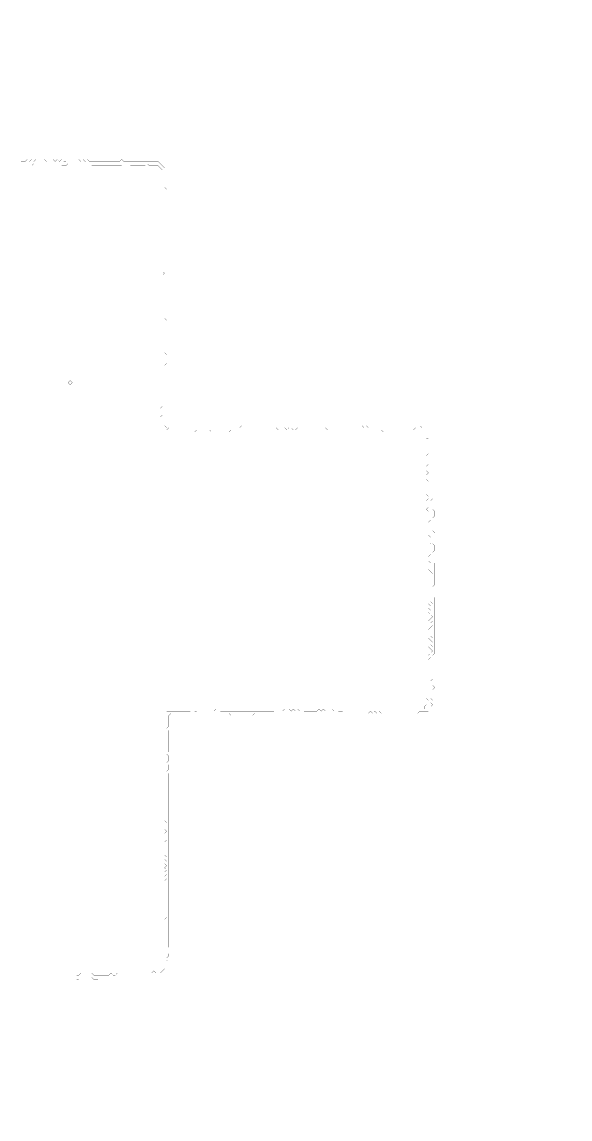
# Model space of a CAD drawing. Header units: metres. Extents: x 0 to 4981, y -4981 to 0.
# Drawn here: x 2490 to 4981, y -4981 to 0 of the extents above; entities that cross this region are included whole.
import ezdxf

# ---------------------------------------------------------------- set-up
doc = ezdxf.new("R2010")
doc.units = ezdxf.units.M
doc.layers.add('conductor', color=1, linetype='Continuous')
doc.layers.add('substrate', color=5, linetype='Continuous')

msp = doc.modelspace()

# ---------------------------------------------------------------- linework, layer by layer
at = {"layer": 'conductor', "const_width": 0.5}
msp.add_lwpolyline([(2485.3, -4317.5), (2495, -4317.5), (2504.7, -4317.5), (2514.5, -4327.3), (2524.2, -4317.5), (2534, -4317.5), (2543.7, -4317.5), (2553.5, -4317.5), (2563.2, -4317.5), (2573, -4317.5), (2582.7, -4317.5), (2592.5, -4317.5), (2602.2, -4317.5), (2612, -4317.5), (2621.7, -4317.5), (2631.4, -4317.5), (2641.2, -4317.5), (2650.9, -4317.5), (2660.7, -4317.5), (2670.4, -4317.5), (2680.2, -4317.5), (2689.9, -4317.5), (2699.7, -4317.5), (2709.4, -4317.5), (2719.2, -4327.3), (2728.9, -4317.5), (2738.7, -4327.3), (2748.4, -4327.3), (2758.1, -4317.5), (2767.9, -4317.5), (2777.6, -4317.5), (2787.4, -4317.5), (2797.1, -4317.5), (2806.9, -4317.5), (2816.6, -4327.3), (2826.4, -4327.3), (2836.1, -4327.3), (2845.9, -4327.3), (2855.6, -4327.3), (2865.4, -4327.3), (2875.1, -4327.3), (2884.8, -4327.3), (2894.6, -4317.5), (2904.3, -4327.3), (2914.1, -4327.3), (2923.8, -4317.5), (2933.6, -4317.5), (2943.3, -4317.5), (2953.1, -4317.5), (2962.8, -4317.5), (2972.6, -4317.5), (2982.3, -4317.5), (2992.1, -4317.5), (3001.8, -4317.5), (3011.5, -4317.5), (3021.3, -4317.5), (3031, -4317.5), (3040.8, -4317.5), (3050.5, -4317.5), (3060.3, -4317.5), (3070, -4317.5), (3079.8, -4317.5), (3089.5, -4307.8), (3099.3, -4317.5), (3109, -4317.5), (3118.8, -4317.5), (3128.5, -4307.8), (3138.2, -4298), (3138.2, -4288.3), (3138.2, -4278.5), (3138.2, -4268.8), (3138.2, -4259), (3138.2, -4249.3), (3138.2, -4239.6), (3138.2, -4229.8), (3138.2, -4220.1), (3138.2, -4210.3), (3138.2, -4200.6), (3138.2, -4190.8), (3138.2, -4181.1), (3138.2, -4171.3), (3138.2, -4161.6), (3138.2, -4151.8), (3138.2, -4142.1), (3138.2, -4132.3), (3138.2, -4122.6), (3138.2, -4112.9), (3138.2, -4103.1), (3138.2, -4093.4), (3138.2, -4083.6), (3138.2, -4073.9), (3148, -4064.1), (3138.2, -4054.4), (3138.2, -4044.6), (3138.2, -4034.9), (3138.2, -4025.1), (3138.2, -4015.4), (3138.2, -4005.6), (3138.2, -3995.9), (3138.2, -3986.2), (3138.2, -3976.4), (3138.2, -3966.7), (3138.2, -3956.9), (3138.2, -3947.2), (3138.2, -3937.4), (3138.2, -3927.7), (3138.2, -3917.9), (3148, -3908.2), (3138.2, -3898.4), (3148, -3888.7), (3138.2, -3878.9), (3148, -3869.2), (3138.2, -3859.5), (3148, -3849.7), (3138.2, -3840), (3148, -3830.2), (3138.2, -3820.5), (3148, -3810.7), (3138.2, -3801), (3148, -3791.2), (3138.2, -3781.5), (3138.2, -3771.7), (3138.2, -3762), (3148, -3752.2), (3138.2, -3742.5), (3138.2, -3732.8), (3138.2, -3723), (3148, -3713.3), (3138.2, -3703.5), (3138.2, -3693.8), (3138.2, -3684), (3148, -3674.3), (3138.2, -3664.5), (3138.2, -3654.8), (3138.2, -3645), (3148, -3635.3), (3138.2, -3625.5), (3138.2, -3615.8), (3138.2, -3606.1), (3138.2, -3596.3), (3138.2, -3586.6), (3138.2, -3576.8), (3138.2, -3567.1), (3138.2, -3557.3), (3138.2, -3547.6), (3138.2, -3537.8), (3138.2, -3528.1), (3138.2, -3518.3), (3138.2, -3508.6), (3138.2, -3498.8), (3138.2, -3489.1), (3138.2, -3479.4), (3138.2, -3469.6), (3138.2, -3459.9), (3138.2, -3450.1), (3138.2, -3440.4), (3138.2, -3430.6), (3138.2, -3420.9), (3138.2, -3411.1), (3138.2, -3401.4), (3138.2, -3391.6), (3138.2, -3381.9), (3138.2, -3372.1), (3138.2, -3362.4), (3138.2, -3352.7), (3138.2, -3342.9), (3138.2, -3333.2), (3138.2, -3323.4), (3138.2, -3313.7), (3138.2, -3303.9), (3138.2, -3294.2), (3138.2, -3284.4), (3138.2, -3274.7), (3138.2, -3264.9), (3138.2, -3255.2), (3138.2, -3245.4), (3138.2, -3235.7), (3138.2, -3226), (3138.2, -3216.2), (3138.2, -3206.5), (3138.2, -3196.7), (3138.2, -3187), (3138.2, -3177.2), (3138.2, -3167.5), (3138.2, -3157.7), (3138.2, -3148), (3138.2, -3138.2), (3148, -3128.5), (3157.7, -3128.5), (3167.5, -3128.5), (3177.2, -3128.5), (3187, -3128.5), (3196.7, -3128.5), (3206.5, -3128.5), (3216.2, -3128.5), (3226, -3128.5), (3235.7, -3128.5), (3245.4, -3128.5), (3255.2, -3128.5), (3264.9, -3118.8), (3274.7, -3128.5), (3284.4, -3128.5), (3294.2, -3118.8), (3303.9, -3118.8), (3313.7, -3118.8), (3323.4, -3128.5), (3333.2, -3118.8), (3342.9, -3118.8), (3352.7, -3118.8), (3362.4, -3128.5), (3372.1, -3118.8), (3381.9, -3118.8), (3391.6, -3128.5), (3401.4, -3128.5), (3411.1, -3128.5), (3420.9, -3128.5), (3430.6, -3128.5), (3440.4, -3128.5), (3450.1, -3128.5), (3459.9, -3128.5), (3469.6, -3128.5), (3479.4, -3128.5), (3489.1, -3128.5), (3498.8, -3128.5), (3508.6, -3128.5), (3518.3, -3128.5), (3528.1, -3128.5), (3537.8, -3128.5), (3547.6, -3128.5), (3557.3, -3128.5), (3567.1, -3128.5), (3576.8, -3128.5), (3586.6, -3128.5), (3596.3, -3128.5), (3606.1, -3128.5), (3615.8, -3128.5), (3625.5, -3128.5), (3635.3, -3128.5), (3645, -3118.8), (3654.8, -3118.8), (3664.5, -3118.8), (3674.3, -3128.5), (3684, -3118.8), (3693.8, -3118.8), (3703.5, -3118.8), (3713.3, -3128.5), (3723, -3118.8), (3732.8, -3128.5), (3742.5, -3118.8), (3752.2, -3128.5), (3762, -3118.8), (3771.7, -3128.5), (3781.5, -3128.5), (3791.2, -3128.5), (3801, -3128.5), (3810.7, -3128.5), (3820.5, -3128.5), (3830.2, -3128.5), (3840, -3118.8), (3849.7, -3128.5), (3859.5, -3118.8), (3869.2, -3128.5), (3878.9, -3118.8), (3888.7, -3118.8), (3898.4, -3118.8), (3908.2, -3128.5), (3917.9, -3118.8), (3927.7, -3128.5), (3937.4, -3128.5), (3947.2, -3128.5), (3956.9, -3118.8), (3966.7, -3118.8), (3976.4, -3118.8), (3986.2, -3118.8), (3995.9, -3118.8), (4005.6, -3118.8), (4015.4, -3118.8), (4025.1, -3118.8), (4034.9, -3118.8), (4044.6, -3118.8), (4054.4, -3118.8), (4064.1, -3118.8), (4073.9, -3118.8), (4083.6, -3118.8), (4093.4, -3118.8), (4103.1, -3118.8), (4112.9, -3118.8), (4122.6, -3118.8), (4132.3, -3118.8), (4142.1, -3118.8), (4151.8, -3118.8), (4161.6, -3118.8), (4171.3, -3118.8), (4181.1, -3118.8), (4190.8, -3118.8), (4200.6, -3118.8), (4210.3, -3118.8), (4220.1, -3118.8), (4229.8, -3118.8), (4239.6, -3118.8), (4249.3, -3118.8), (4259, -3118.8), (4268.8, -3118.8), (4278.5, -3118.8), (4288.3, -3118.8), (4298, -3118.8), (4307.8, -3118.8), (4317.5, -3118.8), (4317.5, -3109), (4327.3, -3099.3), (4337, -3099.3), (4337, -3089.5), (4337, -3079.8), (4327.3, -3070), (4337, -3060.3), (4337, -3050.5), (4337, -3040.8), (4337, -3031), (4337, -3021.3), (4337, -3011.5), (4337, -3001.8), (4337, -2992.1), (4337, -2982.3), (4337, -2972.6), (4337, -2962.8), (4337, -2953.1), (4337, -2943.3), (4337, -2933.6), (4337, -2923.8), (4337, -2914.1), (4337, -2904.3), (4337, -2894.6), (4346.8, -2884.8), (4337, -2875.1), (4346.8, -2865.4), (4356.5, -2855.6), (4346.8, -2845.9), (4356.5, -2836.1), (4346.8, -2826.4), (4356.5, -2816.6), (4346.8, -2806.9), (4356.5, -2797.1), (4346.8, -2787.4), (4356.5, -2777.6), (4346.8, -2767.9), (4337, -2758.1), (4346.8, -2748.4), (4356.5, -2738.7), (4346.8, -2728.9), (4356.5, -2719.2), (4346.8, -2709.4), (4356.5, -2699.7), (4346.8, -2689.9), (4337, -2680.2), (4346.8, -2670.4), (4337, -2660.7), (4346.8, -2650.9), (4356.5, -2641.2), (4346.8, -2631.4), (4346.8, -2621.7), (4346.8, -2612), (4337, -2602.2), (4337, -2592.5), (4346.8, -2582.7), (4346.8, -2573), (4337, -2563.2), (4337, -2553.5), (4346.8, -2543.7), (4346.8, -2534), (4346.8, -2524.2), (4346.8, -2514.5), (4356.5, -2504.7), (4346.8, -2495), (4337, -2485.3), (4346.8, -2475.5), (4346.8, -2465.8), (4346.8, -2456), (4337, -2446.3), (4337, -2436.5), (4337, -2426.8), (4346.8, -2417), (4337, -2407.3), (4337, -2397.5), (4346.8, -2387.8), (4346.8, -2378), (4346.8, -2368.3), (4337, -2358.6), (4337, -2348.8), (4346.8, -2339.1), (4337, -2329.3), (4337, -2319.6), (4337, -2309.8), (4337, -2300.1), (4337, -2290.3), (4337, -2280.6), (4337, -2270.8), (4346.8, -2261.1), (4337, -2251.3), (4337, -2241.6), (4337, -2231.9), (4337, -2222.1), (4327.3, -2212.4), (4337, -2202.6), (4337, -2192.9), (4337, -2183.1), (4327.3, -2173.4), (4337, -2163.6), (4337, -2153.9), (4327.3, -2144.1), (4327.3, -2134.4), (4337, -2124.6), (4337, -2114.9), (4327.3, -2105.2), (4327.3, -2095.4), (4337, -2085.7), (4327.3, -2075.9), (4327.3, -2066.2), (4327.3, -2056.4), (4337, -2046.7), (4327.3, -2036.9), (4327.3, -2027.2), (4327.3, -2017.4), (4337, -2007.7), (4327.3, -1997.9), (4327.3, -1988.2), (4327.3, -1978.5), (4327.3, -1968.7), (4337, -1959), (4337, -1949.2), (4337, -1939.5), (4337, -1929.7), (4337, -1920), (4337, -1910.2), (4337, -1900.5), (4337, -1890.7), (4327.3, -1890.7), (4317.5, -1881), (4327.3, -1871.2), (4317.5, -1861.5), (4307.8, -1851.8), (4298, -1851.8), (4288.3, -1851.8), (4278.5, -1842), (4268.8, -1851.8), (4259, -1851.8), (4249.3, -1851.8), (4239.6, -1851.8), (4229.8, -1851.8), (4220.1, -1851.8), (4210.3, -1851.8), (4200.6, -1851.8), (4190.8, -1851.8), (4181.1, -1851.8), (4171.3, -1851.8), (4161.6, -1851.8), (4151.8, -1851.8), (4142.1, -1851.8), (4132.3, -1861.5), (4122.6, -1851.8), (4112.9, -1851.8), (4103.1, -1851.8), (4093.4, -1861.5), (4083.6, -1851.8), (4073.9, -1851.8), (4064.1, -1851.8), (4054.4, -1851.8), (4044.6, -1851.8), (4034.9, -1851.8), (4025.1, -1851.8), (4015.4, -1851.8), (4005.6, -1851.8), (3995.9, -1851.8), (3986.2, -1851.8), (3976.4, -1851.8), (3966.7, -1851.8), (3956.9, -1851.8), (3947.2, -1851.8), (3937.4, -1851.8), (3927.7, -1851.8), (3917.9, -1851.8), (3908.2, -1851.8), (3898.4, -1851.8), (3888.7, -1851.8), (3878.9, -1851.8), (3869.2, -1842), (3859.5, -1851.8), (3849.7, -1851.8), (3840, -1851.8), (3830.2, -1842), (3820.5, -1842), (3810.7, -1842), (3801, -1842), (3791.2, -1842), (3781.5, -1842), (3771.7, -1842), (3762, -1842), (3752.2, -1842), (3742.5, -1842), (3732.8, -1851.8), (3723, -1851.8), (3713.3, -1842), (3703.5, -1842), (3693.8, -1851.8), (3684, -1842), (3674.3, -1842), (3664.5, -1842), (3654.8, -1851.8), (3645, -1842), (3635.3, -1842), (3625.5, -1842), (3615.8, -1851.8), (3606.1, -1842), (3596.3, -1842), (3586.6, -1851.8), (3576.8, -1851.8), (3567.1, -1851.8), (3557.3, -1851.8), (3547.6, -1851.8), (3537.8, -1851.8), (3528.1, -1851.8), (3518.3, -1851.8), (3508.6, -1851.8), (3498.8, -1851.8), (3489.1, -1851.8), (3479.4, -1851.8), (3469.6, -1851.8), (3459.9, -1851.8), (3450.1, -1851.8), (3440.4, -1851.8), (3430.6, -1861.5), (3420.9, -1851.8), (3411.1, -1851.8), (3401.4, -1851.8), (3391.6, -1851.8), (3381.9, -1851.8), (3372.1, -1851.8), (3362.4, -1851.8), (3352.7, -1861.5), (3342.9, -1851.8), (3333.2, -1851.8), (3323.4, -1851.8), (3313.7, -1851.8), (3303.9, -1851.8), (3294.2, -1851.8), (3284.4, -1851.8), (3274.7, -1861.5), (3264.9, -1851.8), (3255.2, -1851.8), (3245.4, -1851.8), (3235.7, -1851.8), (3226, -1851.8), (3216.2, -1851.8), (3206.5, -1851.8), (3196.7, -1851.8), (3187, -1851.8), (3177.2, -1861.5), (3167.5, -1861.5), (3157.7, -1861.5), (3148, -1861.5), (3138.2, -1861.5), (3128.5, -1851.8), (3118.8, -1842), (3118.8, -1832.3), (3118.8, -1822.5), (3118.8, -1812.8), (3118.8, -1803), (3118.8, -1793.3), (3128.5, -1783.5), (3118.8, -1773.8), (3118.8, -1764), (3118.8, -1754.3), (3128.5, -1744.6), (3118.8, -1734.8), (3128.5, -1725.1), (3118.8, -1715.3), (3128.5, -1705.6), (3118.8, -1695.8), (3128.5, -1686.1), (3128.5, -1676.3), (3128.5, -1666.6), (3128.5, -1656.8), (3128.5, -1647.1), (3128.5, -1637.3), (3128.5, -1627.6), (3128.5, -1617.9), (3128.5, -1608.1), (3128.5, -1598.4), (3128.5, -1588.6), (3128.5, -1578.9), (3128.5, -1569.1), (3128.5, -1559.4), (3128.5, -1549.6), (3128.5, -1539.9), (3128.5, -1530.1), (3128.5, -1520.4), (3128.5, -1510.6), (3128.5, -1500.9), (3128.5, -1491.2), (3128.5, -1481.4), (3128.5, -1471.7), (3128.5, -1461.9), (3128.5, -1452.2), (3128.5, -1442.4), (3128.5, -1432.7), (3128.5, -1422.9), (3128.5, -1413.2), (3128.5, -1403.4), (3128.5, -1393.7), (3128.5, -1383.9), (3128.5, -1374.2), (3128.5, -1364.5), (3128.5, -1354.7), (3128.5, -1345), (3128.5, -1335.2), (3128.5, -1325.5), (3128.5, -1315.7), (3128.5, -1306), (3128.5, -1296.2), (3128.5, -1286.5), (3128.5, -1276.7), (3128.5, -1267), (3128.5, -1257.2), (3128.5, -1247.5), (3128.5, -1237.8), (3128.5, -1228), (3128.5, -1218.3), (3128.5, -1208.5), (3128.5, -1198.8), (3128.5, -1189), (3128.5, -1179.3), (3128.5, -1169.5), (3128.5, -1159.8), (3128.5, -1150), (3138.2, -1140.3), (3128.5, -1130.5), (3128.5, -1120.8), (3128.5, -1111.1), (3128.5, -1101.3), (3128.5, -1091.6), (3128.5, -1081.8), (3128.5, -1072.1), (3128.5, -1062.3), (3128.5, -1052.6), (3128.5, -1042.8), (3128.5, -1033.1), (3128.5, -1023.3), (3128.5, -1013.6), (3128.5, -1003.8), (3128.5, -994.1), (3128.5, -984.4), (3128.5, -974.6), (3128.5, -964.9), (3128.5, -955.1), (3128.5, -945.4), (3128.5, -935.6), (3128.5, -925.9), (3128.5, -916.1), (3128.5, -906.4), (3128.5, -896.6), (3128.5, -886.9), (3128.5, -877.1), (3128.5, -867.4), (3128.5, -857.7), (3128.5, -847.9), (3128.5, -838.2), (3128.5, -828.4), (3128.5, -818.7), (3128.5, -808.9), (3128.5, -799.2), (3128.5, -789.4), (3128.5, -779.7), (3128.5, -769.9), (3128.5, -760.2), (3128.5, -750.4), (3128.5, -740.7), (3128.5, -731), (3128.5, -721.2), (3128.5, -711.5), (3128.5, -701.7), (3128.5, -692), (3128.5, -682.2), (3128.5, -672.5), (3118.8, -662.7), (3109, -653), (3099.3, -653), (3089.5, -653), (3079.8, -653), (3070, -653), (3060.3, -643.2), (3050.5, -653), (3040.8, -653), (3031, -653), (3021.3, -653), (3011.5, -653), (3001.8, -653), (2992.1, -653), (2982.3, -653), (2972.6, -643.2), (2962.8, -653), (2953.1, -643.2), (2943.3, -653), (2933.6, -653), (2923.8, -653), (2914.1, -653), (2904.3, -653), (2894.6, -653), (2884.8, -653), (2875.1, -653), (2865.4, -653), (2855.6, -653), (2845.9, -653), (2836.1, -653), (2826.4, -653), (2816.6, -653), (2806.9, -653), (2797.1, -643.2), (2787.4, -643.2), (2777.6, -643.2), (2767.9, -643.2), (2758.1, -643.2), (2748.4, -643.2), (2738.7, -643.2), (2728.9, -643.2), (2719.2, -643.2), (2709.4, -643.2), (2699.7, -643.2), (2689.9, -653), (2680.2, -653), (2670.4, -653), (2660.7, -643.2), (2650.9, -653), (2641.2, -643.2), (2631.4, -643.2), (2621.7, -643.2), (2612, -643.2), (2602.2, -643.2), (2592.5, -643.2), (2582.7, -643.2), (2573, -643.2), (2563.2, -643.2), (2553.5, -643.2), (2543.7, -643.2), (2534, -653), (2524.2, -643.2), (2514.5, -653), (2504.7, -643.2), (2495, -653), (2485.3, -643.2)], dxfattribs=at)
for points in [[(2699.7, -1637.3), (2709.4, -1627.6), (2719.2, -1637.3), (2709.4, -1647.1)], [(4337, -2641.2), (4346.8, -2631.4), (4356.5, -2641.2), (4346.8, -2650.9)], [(4337, -2719.2), (4346.8, -2709.4), (4356.5, -2719.2), (4346.8, -2728.9)], [(4337, -2797.1), (4346.8, -2787.4), (4356.5, -2797.1), (4346.8, -2806.9)], [(4337, -2836.1), (4346.8, -2826.4), (4356.5, -2836.1), (4346.8, -2845.9)]]:
    msp.add_lwpolyline(points, close=True, dxfattribs=at)
at = {"layer": 'substrate', "const_width": 0.5}
for points in [[(2485.3, -4980.3), (2495, -4980.3), (2504.7, -4980.3), (2514.5, -4980.3), (2524.2, -4980.3), (2534, -4980.3), (2543.7, -4980.3), (2553.5, -4980.3), (2563.2, -4980.3), (2573, -4980.3), (2582.7, -4980.3), (2592.5, -4980.3), (2602.2, -4980.3), (2612, -4980.3), (2621.7, -4980.3), (2631.4, -4980.3), (2641.2, -4980.3), (2650.9, -4980.3), (2660.7, -4980.3), (2670.4, -4980.3), (2680.2, -4980.3), (2689.9, -4980.3), (2699.7, -4980.3), (2709.4, -4980.3), (2719.2, -4980.3), (2728.9, -4980.3), (2738.7, -4980.3), (2748.4, -4980.3), (2758.1, -4980.3), (2767.9, -4980.3), (2777.6, -4980.3), (2787.4, -4980.3), (2797.1, -4980.3), (2806.9, -4980.3), (2816.6, -4980.3), (2826.4, -4980.3), (2836.1, -4980.3), (2845.9, -4980.3), (2855.6, -4980.3), (2865.4, -4980.3), (2875.1, -4980.3), (2884.8, -4980.3), (2894.6, -4980.3), (2904.3, -4980.3), (2914.1, -4980.3), (2923.8, -4980.3), (2933.6, -4980.3), (2943.3, -4980.3), (2953.1, -4980.3), (2962.8, -4980.3), (2972.6, -4980.3), (2982.3, -4980.3), (2992.1, -4980.3), (3001.8, -4980.3), (3011.5, -4980.3), (3021.3, -4980.3), (3031, -4980.3), (3040.8, -4980.3), (3050.5, -4980.3), (3060.3, -4980.3), (3070, -4980.3), (3079.8, -4980.3), (3089.5, -4980.3), (3099.3, -4980.3), (3109, -4980.3), (3118.8, -4980.3), (3128.5, -4980.3), (3138.2, -4980.3), (3148, -4980.3), (3157.7, -4980.3), (3167.5, -4980.3), (3177.2, -4980.3), (3187, -4980.3), (3196.7, -4980.3), (3206.5, -4980.3), (3216.2, -4980.3), (3226, -4980.3), (3235.7, -4980.3), (3245.4, -4980.3), (3255.2, -4980.3), (3264.9, -4980.3), (3274.7, -4980.3), (3284.4, -4980.3), (3294.2, -4980.3), (3303.9, -4980.3), (3313.7, -4980.3), (3323.4, -4980.3), (3333.2, -4980.3), (3342.9, -4980.3), (3352.7, -4980.3), (3362.4, -4980.3), (3372.1, -4980.3), (3381.9, -4980.3), (3391.6, -4980.3), (3401.4, -4980.3), (3411.1, -4980.3), (3420.9, -4980.3), (3430.6, -4980.3), (3440.4, -4980.3), (3450.1, -4980.3), (3459.9, -4980.3), (3469.6, -4980.3), (3479.4, -4980.3), (3489.1, -4980.3), (3498.8, -4980.3), (3508.6, -4980.3), (3518.3, -4980.3), (3528.1, -4980.3), (3537.8, -4980.3), (3547.6, -4980.3), (3557.3, -4980.3), (3567.1, -4980.3), (3576.8, -4980.3), (3586.6, -4980.3), (3596.3, -4980.3), (3606.1, -4980.3), (3615.8, -4980.3), (3625.5, -4980.3), (3635.3, -4980.3), (3645, -4980.3), (3654.8, -4980.3), (3664.5, -4980.3), (3674.3, -4980.3), (3684, -4980.3), (3693.8, -4980.3), (3703.5, -4980.3), (3713.3, -4980.3), (3723, -4980.3), (3732.8, -4980.3), (3742.5, -4980.3), (3752.2, -4980.3), (3762, -4980.3), (3771.7, -4980.3), (3781.5, -4980.3), (3791.2, -4980.3), (3801, -4980.3), (3810.7, -4980.3), (3820.5, -4980.3), (3830.2, -4980.3), (3840, -4980.3), (3849.7, -4980.3), (3859.5, -4980.3), (3869.2, -4980.3), (3878.9, -4980.3), (3888.7, -4980.3), (3898.4, -4980.3), (3908.2, -4980.3), (3917.9, -4980.3), (3927.7, -4980.3), (3937.4, -4980.3), (3947.2, -4980.3), (3956.9, -4980.3), (3966.7, -4980.3), (3976.4, -4980.3), (3986.2, -4980.3), (3995.9, -4980.3), (4005.6, -4980.3), (4015.4, -4980.3), (4025.1, -4980.3), (4034.9, -4980.3), (4044.6, -4980.3), (4054.4, -4980.3), (4064.1, -4980.3), (4073.9, -4980.3), (4083.6, -4980.3), (4093.4, -4980.3), (4103.1, -4980.3), (4112.9, -4980.3), (4122.6, -4980.3), (4132.3, -4980.3), (4142.1, -4980.3), (4151.8, -4980.3), (4161.6, -4980.3), (4171.3, -4980.3), (4181.1, -4980.3), (4190.8, -4980.3), (4200.6, -4980.3), (4210.3, -4980.3), (4220.1, -4980.3), (4229.8, -4980.3), (4239.6, -4980.3), (4249.3, -4980.3), (4259, -4980.3), (4268.8, -4980.3), (4278.5, -4980.3), (4288.3, -4980.3), (4298, -4980.3), (4307.8, -4980.3), (4317.5, -4980.3), (4327.3, -4980.3), (4337, -4980.3), (4346.8, -4980.3), (4356.5, -4980.3), (4366.2, -4980.3), (4376, -4980.3), (4385.7, -4980.3), (4395.5, -4980.3), (4405.2, -4980.3), (4415, -4980.3), (4424.7, -4980.3), (4434.5, -4980.3), (4444.2, -4980.3), (4454, -4980.3), (4463.7, -4980.3), (4473.5, -4980.3), (4483.2, -4980.3), (4492.9, -4980.3), (4502.7, -4980.3), (4512.4, -4980.3), (4522.2, -4980.3), (4531.9, -4980.3), (4541.7, -4980.3), (4551.4, -4980.3), (4561.2, -4980.3), (4570.9, -4980.3), (4580.7, -4980.3), (4590.4, -4980.3), (4600.2, -4980.3), (4609.9, -4980.3), (4619.6, -4980.3), (4629.4, -4980.3), (4639.1, -4980.3), (4648.9, -4980.3), (4658.6, -4980.3), (4668.4, -4980.3), (4678.1, -4980.3), (4687.9, -4980.3), (4697.6, -4980.3), (4707.4, -4980.3), (4717.1, -4980.3), (4726.9, -4980.3), (4736.6, -4980.3), (4746.3, -4980.3), (4756.1, -4980.3), (4765.8, -4980.3), (4775.6, -4980.3), (4785.3, -4980.3), (4795.1, -4980.3), (4804.8, -4980.3), (4814.6, -4980.3), (4824.3, -4980.3), (4834.1, -4980.3), (4843.8, -4980.3), (4853.6, -4980.3), (4863.3, -4980.3), (4873, -4980.3), (4882.8, -4980.3), (4892.5, -4980.3), (4902.3, -4980.3), (4912, -4980.3), (4921.8, -4980.3), (4931.5, -4980.3), (4941.3, -4980.3), (4951, -4980.3), (4960.8, -4980.3), (4970.5, -4980.3), (4980.3, -4980.3), (4980.3, -4970.5), (4980.3, -4960.8), (4980.3, -4951), (4980.3, -4941.3), (4980.3, -4931.5), (4980.3, -4921.8), (4980.3, -4912), (4980.3, -4902.3), (4980.3, -4892.5), (4980.3, -4882.8), (4980.3, -4873), (4980.3, -4863.3), (4980.3, -4853.6), (4980.3, -4843.8), (4980.3, -4834.1), (4980.3, -4824.3), (4980.3, -4814.6), (4980.3, -4804.8), (4980.3, -4795.1), (4980.3, -4785.3), (4980.3, -4775.6), (4980.3, -4765.8), (4980.3, -4756.1), (4980.3, -4746.3), (4980.3, -4736.6), (4980.3, -4726.9), (4980.3, -4717.1), (4980.3, -4707.4), (4980.3, -4697.6), (4980.3, -4687.9), (4980.3, -4678.1), (4980.3, -4668.4), (4980.3, -4658.6), (4980.3, -4648.9), (4980.3, -4639.1), (4980.3, -4629.4), (4980.3, -4619.6), (4980.3, -4609.9), (4980.3, -4600.2), (4980.3, -4590.4), (4980.3, -4580.7), (4980.3, -4570.9), (4980.3, -4561.2), (4980.3, -4551.4), (4980.3, -4541.7), (4980.3, -4531.9), (4980.3, -4522.2), (4980.3, -4512.4), (4980.3, -4502.7), (4980.3, -4492.9), (4980.3, -4483.2), (4980.3, -4473.5), (4980.3, -4463.7), (4980.3, -4454), (4980.3, -4444.2), (4980.3, -4434.5), (4980.3, -4424.7), (4980.3, -4415), (4980.3, -4405.2), (4980.3, -4395.5), (4980.3, -4385.7), (4980.3, -4376), (4980.3, -4366.2), (4980.3, -4356.5), (4980.3, -4346.8), (4980.3, -4337), (4980.3, -4327.3), (4980.3, -4317.5), (4980.3, -4307.8), (4980.3, -4298), (4980.3, -4288.3), (4980.3, -4278.5), (4980.3, -4268.8), (4980.3, -4259), (4980.3, -4249.3), (4980.3, -4239.6), (4980.3, -4229.8), (4980.3, -4220.1), (4980.3, -4210.3), (4980.3, -4200.6), (4980.3, -4190.8), (4980.3, -4181.1), (4980.3, -4171.3), (4980.3, -4161.6), (4980.3, -4151.8), (4980.3, -4142.1), (4980.3, -4132.3), (4980.3, -4122.6), (4980.3, -4112.9), (4980.3, -4103.1), (4980.3, -4093.4), (4980.3, -4083.6), (4980.3, -4073.9), (4980.3, -4064.1), (4980.3, -4054.4), (4980.3, -4044.6), (4980.3, -4034.9), (4980.3, -4025.1), (4980.3, -4015.4), (4980.3, -4005.6), (4980.3, -3995.9), (4980.3, -3986.2), (4980.3, -3976.4), (4980.3, -3966.7), (4980.3, -3956.9), (4980.3, -3947.2), (4980.3, -3937.4), (4980.3, -3927.7), (4980.3, -3917.9), (4980.3, -3908.2), (4980.3, -3898.4), (4980.3, -3888.7), (4980.3, -3878.9), (4980.3, -3869.2), (4980.3, -3859.5), (4980.3, -3849.7), (4980.3, -3840), (4980.3, -3830.2), (4980.3, -3820.5), (4980.3, -3810.7), (4980.3, -3801), (4980.3, -3791.2), (4980.3, -3781.5), (4980.3, -3771.7), (4980.3, -3762), (4980.3, -3752.2), (4980.3, -3742.5), (4980.3, -3732.8), (4980.3, -3723), (4980.3, -3713.3), (4980.3, -3703.5), (4980.3, -3693.8), (4980.3, -3684), (4980.3, -3674.3), (4980.3, -3664.5), (4980.3, -3654.8), (4980.3, -3645), (4980.3, -3635.3), (4980.3, -3625.5), (4980.3, -3615.8), (4980.3, -3606.1), (4980.3, -3596.3), (4980.3, -3586.6), (4980.3, -3576.8), (4980.3, -3567.1), (4980.3, -3557.3), (4980.3, -3547.6), (4980.3, -3537.8), (4980.3, -3528.1), (4980.3, -3518.3), (4980.3, -3508.6), (4980.3, -3498.8), (4980.3, -3489.1), (4980.3, -3479.4), (4980.3, -3469.6), (4980.3, -3459.9), (4980.3, -3450.1), (4980.3, -3440.4), (4980.3, -3430.6), (4980.3, -3420.9), (4980.3, -3411.1), (4980.3, -3401.4), (4980.3, -3391.6), (4980.3, -3381.9), (4980.3, -3372.1), (4980.3, -3362.4), (4980.3, -3352.7), (4980.3, -3342.9), (4980.3, -3333.2), (4980.3, -3323.4), (4980.3, -3313.7), (4980.3, -3303.9), (4980.3, -3294.2), (4980.3, -3284.4), (4980.3, -3274.7), (4980.3, -3264.9), (4980.3, -3255.2), (4980.3, -3245.4), (4980.3, -3235.7), (4980.3, -3226), (4980.3, -3216.2), (4980.3, -3206.5), (4980.3, -3196.7), (4980.3, -3187), (4980.3, -3177.2), (4980.3, -3167.5), (4980.3, -3157.7), (4980.3, -3148), (4980.3, -3138.2), (4980.3, -3128.5), (4980.3, -3118.8), (4980.3, -3109), (4980.3, -3099.3), (4980.3, -3089.5), (4980.3, -3079.8), (4980.3, -3070), (4980.3, -3060.3), (4980.3, -3050.5), (4980.3, -3040.8), (4980.3, -3031), (4980.3, -3021.3), (4980.3, -3011.5), (4980.3, -3001.8), (4980.3, -2992.1), (4980.3, -2982.3), (4980.3, -2972.6), (4980.3, -2962.8), (4980.3, -2953.1), (4980.3, -2943.3), (4980.3, -2933.6), (4980.3, -2923.8), (4980.3, -2914.1), (4980.3, -2904.3), (4980.3, -2894.6), (4980.3, -2884.8), (4980.3, -2875.1), (4980.3, -2865.4), (4980.3, -2855.6), (4980.3, -2845.9), (4980.3, -2836.1), (4980.3, -2826.4), (4980.3, -2816.6), (4980.3, -2806.9), (4980.3, -2797.1), (4980.3, -2787.4), (4980.3, -2777.6), (4980.3, -2767.9), (4980.3, -2758.1), (4980.3, -2748.4), (4980.3, -2738.7), (4980.3, -2728.9), (4980.3, -2719.2), (4980.3, -2709.4), (4980.3, -2699.7), (4980.3, -2689.9), (4980.3, -2680.2), (4980.3, -2670.4), (4980.3, -2660.7), (4980.3, -2650.9), (4980.3, -2641.2), (4980.3, -2631.4), (4980.3, -2621.7), (4980.3, -2612), (4980.3, -2602.2), (4980.3, -2592.5), (4980.3, -2582.7), (4980.3, -2573), (4980.3, -2563.2), (4980.3, -2553.5), (4980.3, -2543.7), (4980.3, -2534), (4980.3, -2524.2), (4980.3, -2514.5), (4980.3, -2504.7), (4980.3, -2495), (4980.3, -2485.3), (4980.3, -2475.5), (4980.3, -2465.8), (4980.3, -2456), (4980.3, -2446.3), (4980.3, -2436.5), (4980.3, -2426.8), (4980.3, -2417), (4980.3, -2407.3), (4980.3, -2397.5), (4980.3, -2387.8), (4980.3, -2378), (4980.3, -2368.3), (4980.3, -2358.6), (4980.3, -2348.8), (4980.3, -2339.1), (4980.3, -2329.3), (4980.3, -2319.6), (4980.3, -2309.8), (4980.3, -2300.1), (4980.3, -2290.3), (4980.3, -2280.6), (4980.3, -2270.8), (4980.3, -2261.1), (4980.3, -2251.3), (4980.3, -2241.6), (4980.3, -2231.9), (4980.3, -2222.1), (4980.3, -2212.4), (4980.3, -2202.6), (4980.3, -2192.9), (4980.3, -2183.1), (4980.3, -2173.4), (4980.3, -2163.6), (4980.3, -2153.9), (4980.3, -2144.1), (4980.3, -2134.4), (4980.3, -2124.6), (4980.3, -2114.9), (4980.3, -2105.2), (4980.3, -2095.4), (4980.3, -2085.7), (4980.3, -2075.9), (4980.3, -2066.2), (4980.3, -2056.4), (4980.3, -2046.7), (4980.3, -2036.9), (4980.3, -2027.2), (4980.3, -2017.4), (4980.3, -2007.7), (4980.3, -1997.9), (4980.3, -1988.2), (4980.3, -1978.5), (4980.3, -1968.7), (4980.3, -1959), (4980.3, -1949.2), (4980.3, -1939.5), (4980.3, -1929.7), (4980.3, -1920), (4980.3, -1910.2), (4980.3, -1900.5), (4980.3, -1890.7), (4980.3, -1881), (4980.3, -1871.2), (4980.3, -1861.5), (4980.3, -1851.8), (4980.3, -1842), (4980.3, -1832.3), (4980.3, -1822.5), (4980.3, -1812.8), (4980.3, -1803), (4980.3, -1793.3), (4980.3, -1783.5), (4980.3, -1773.8), (4980.3, -1764), (4980.3, -1754.3), (4980.3, -1744.6), (4980.3, -1734.8), (4980.3, -1725.1), (4980.3, -1715.3), (4980.3, -1705.6), (4980.3, -1695.8), (4980.3, -1686.1), (4980.3, -1676.3), (4980.3, -1666.6), (4980.3, -1656.8), (4980.3, -1647.1), (4980.3, -1637.3), (4980.3, -1627.6), (4980.3, -1617.9), (4980.3, -1608.1), (4980.3, -1598.4), (4980.3, -1588.6), (4980.3, -1578.9), (4980.3, -1569.1), (4980.3, -1559.4), (4980.3, -1549.6), (4980.3, -1539.9), (4980.3, -1530.1), (4980.3, -1520.4), (4980.3, -1510.6), (4980.3, -1500.9), (4980.3, -1491.2), (4980.3, -1481.4), (4980.3, -1471.7), (4980.3, -1461.9), (4980.3, -1452.2), (4980.3, -1442.4), (4980.3, -1432.7), (4980.3, -1422.9), (4980.3, -1413.2), (4980.3, -1403.4), (4980.3, -1393.7), (4980.3, -1383.9), (4980.3, -1374.2), (4980.3, -1364.5), (4980.3, -1354.7), (4980.3, -1345), (4980.3, -1335.2), (4980.3, -1325.5), (4980.3, -1315.7), (4980.3, -1306), (4980.3, -1296.2), (4980.3, -1286.5), (4980.3, -1276.7), (4980.3, -1267), (4980.3, -1257.2), (4980.3, -1247.5), (4980.3, -1237.8), (4980.3, -1228), (4980.3, -1218.3), (4980.3, -1208.5), (4980.3, -1198.8), (4980.3, -1189), (4980.3, -1179.3), (4980.3, -1169.5), (4980.3, -1159.8), (4980.3, -1150), (4980.3, -1140.3), (4980.3, -1130.5), (4980.3, -1120.8), (4980.3, -1111.1), (4980.3, -1101.3), (4980.3, -1091.6), (4980.3, -1081.8), (4980.3, -1072.1), (4980.3, -1062.3), (4980.3, -1052.6), (4980.3, -1042.8), (4980.3, -1033.1), (4980.3, -1023.3), (4980.3, -1013.6), (4980.3, -1003.8), (4980.3, -994.1), (4980.3, -984.4), (4980.3, -974.6), (4980.3, -964.9), (4980.3, -955.1), (4980.3, -945.4), (4980.3, -935.6), (4980.3, -925.9), (4980.3, -916.1), (4980.3, -906.4), (4980.3, -896.6), (4980.3, -886.9), (4980.3, -877.1), (4980.3, -867.4), (4980.3, -857.7), (4980.3, -847.9), (4980.3, -838.2), (4980.3, -828.4), (4980.3, -818.7), (4980.3, -808.9), (4980.3, -799.2), (4980.3, -789.4), (4980.3, -779.7), (4980.3, -769.9), (4980.3, -760.2), (4980.3, -750.4), (4980.3, -740.7), (4980.3, -731), (4980.3, -721.2), (4980.3, -711.5), (4980.3, -701.7), (4980.3, -692), (4980.3, -682.2), (4980.3, -672.5), (4980.3, -662.7), (4980.3, -653), (4980.3, -643.2), (4980.3, -633.5), (4980.3, -623.8), (4980.3, -614), (4980.3, -604.3), (4980.3, -594.5), (4980.3, -584.8), (4980.3, -575), (4980.3, -565.3), (4980.3, -555.5), (4980.3, -545.8), (4980.3, -536), (4980.3, -526.3), (4980.3, -516.5), (4980.3, -506.8), (4980.3, -497.1), (4980.3, -487.3), (4980.3, -477.6), (4980.3, -467.8), (4980.3, -458.1), (4980.3, -448.3), (4980.3, -438.6), (4980.3, -428.8), (4980.3, -419.1), (4980.3, -409.3), (4980.3, -399.6), (4980.3, -389.8), (4980.3, -380.1), (4980.3, -370.4), (4980.3, -360.6), (4980.3, -350.9), (4980.3, -341.1), (4980.3, -331.4), (4980.3, -321.6), (4980.3, -311.9), (4980.3, -302.1), (4980.3, -292.4), (4980.3, -282.6), (4980.3, -272.9), (4980.3, -263.1), (4980.3, -253.4), (4980.3, -243.7), (4980.3, -233.9), (4980.3, -224.2), (4980.3, -214.4), (4980.3, -204.7), (4980.3, -194.9), (4980.3, -185.2), (4980.3, -175.4), (4980.3, -165.7), (4980.3, -155.9), (4980.3, -146.2), (4980.3, -136.4), (4980.3, -126.7), (4980.3, -117), (4980.3, -107.2), (4980.3, -97.5), (4980.3, -87.7), (4980.3, -78), (4980.3, -68.2), (4980.3, -58.5), (4980.3, -48.7), (4980.3, -39), (4980.3, -29.2), (4980.3, -19.5), (4980.3, -9.7), (4980.3, 0), (4970.5, 0), (4960.8, 0), (4951, 0), (4941.3, 0), (4931.5, 0), (4921.8, 0), (4912, 0), (4902.3, 0), (4892.5, 0), (4882.8, 0), (4873, 0), (4863.3, 0), (4853.6, 0), (4843.8, 0), (4834.1, 0), (4824.3, 0), (4814.6, 0), (4804.8, 0), (4795.1, 0), (4785.3, 0), (4775.6, 0), (4765.8, 0), (4756.1, 0), (4746.3, 0), (4736.6, 0), (4726.9, 0), (4717.1, 0), (4707.4, 0), (4697.6, 0), (4687.9, 0), (4678.1, 0), (4668.4, 0), (4658.6, 0), (4648.9, 0), (4639.1, 0), (4629.4, 0), (4619.6, 0), (4609.9, 0), (4600.2, 0), (4590.4, 0), (4580.7, 0), (4570.9, 0), (4561.2, 0), (4551.4, 0), (4541.7, 0), (4531.9, 0), (4522.2, 0), (4512.4, 0), (4502.7, 0), (4492.9, 0), (4483.2, 0), (4473.5, 0), (4463.7, 0), (4454, 0), (4444.2, 0), (4434.5, 0), (4424.7, 0), (4415, 0), (4405.2, 0), (4395.5, 0), (4385.7, 0), (4376, 0), (4366.2, 0), (4356.5, 0), (4346.8, 0), (4337, 0), (4327.3, 0), (4317.5, 0), (4307.8, 0), (4298, 0), (4288.3, 0), (4278.5, 0), (4268.8, 0), (4259, 0), (4249.3, 0), (4239.6, 0), (4229.8, 0), (4220.1, 0), (4210.3, 0), (4200.6, 0), (4190.8, 0), (4181.1, 0), (4171.3, 0), (4161.6, 0), (4151.8, 0), (4142.1, 0), (4132.3, 0), (4122.6, 0), (4112.9, 0), (4103.1, 0), (4093.4, 0), (4083.6, 0), (4073.9, 0), (4064.1, 0), (4054.4, 0), (4044.6, 0), (4034.9, 0), (4025.1, 0), (4015.4, 0), (4005.6, 0), (3995.9, 0), (3986.2, 0), (3976.4, 0), (3966.7, 0), (3956.9, 0), (3947.2, 0), (3937.4, 0), (3927.7, 0), (3917.9, 0), (3908.2, 0), (3898.4, 0), (3888.7, 0), (3878.9, 0), (3869.2, 0), (3859.5, 0), (3849.7, 0), (3840, 0), (3830.2, 0), (3820.5, 0), (3810.7, 0), (3801, 0), (3791.2, 0), (3781.5, 0), (3771.7, 0), (3762, 0), (3752.2, 0), (3742.5, 0), (3732.8, 0), (3723, 0), (3713.3, 0), (3703.5, 0), (3693.8, 0), (3684, 0), (3674.3, 0), (3664.5, 0), (3654.8, 0), (3645, 0), (3635.3, 0), (3625.5, 0), (3615.8, 0), (3606.1, 0), (3596.3, 0), (3586.6, 0), (3576.8, 0), (3567.1, 0), (3557.3, 0), (3547.6, 0), (3537.8, 0), (3528.1, 0), (3518.3, 0), (3508.6, 0), (3498.8, 0), (3489.1, 0), (3479.4, 0), (3469.6, 0), (3459.9, 0), (3450.1, 0), (3440.4, 0), (3430.6, 0), (3420.9, 0), (3411.1, 0), (3401.4, 0), (3391.6, 0), (3381.9, 0), (3372.1, 0), (3362.4, 0), (3352.7, 0), (3342.9, 0), (3333.2, 0), (3323.4, 0), (3313.7, 0), (3303.9, 0), (3294.2, 0), (3284.4, 0), (3274.7, 0), (3264.9, 0), (3255.2, 0), (3245.4, 0), (3235.7, 0), (3226, 0), (3216.2, 0), (3206.5, 0), (3196.7, 0), (3187, 0), (3177.2, 0), (3167.5, 0), (3157.7, 0), (3148, 0), (3138.2, 0), (3128.5, 0), (3118.8, 0), (3109, 0), (3099.3, 0), (3089.5, 0), (3079.8, 0), (3070, 0), (3060.3, 0), (3050.5, 0), (3040.8, 0), (3031, 0), (3021.3, 0), (3011.5, 0), (3001.8, 0), (2992.1, 0), (2982.3, 0), (2972.6, 0), (2962.8, 0), (2953.1, 0), (2943.3, 0), (2933.6, 0), (2923.8, 0), (2914.1, 0), (2904.3, 0), (2894.6, 0), (2884.8, 0), (2875.1, 0), (2865.4, 0), (2855.6, 0), (2845.9, 0), (2836.1, 0), (2826.4, 0), (2816.6, 0), (2806.9, 0), (2797.1, 0), (2787.4, 0), (2777.6, 0), (2767.9, 0), (2758.1, 0), (2748.4, 0), (2738.7, 0), (2728.9, 0), (2719.2, 0), (2709.4, 0), (2699.7, 0), (2689.9, 0), (2680.2, 0), (2670.4, 0), (2660.7, 0), (2650.9, 0), (2641.2, 0), (2631.4, 0), (2621.7, 0), (2612, 0), (2602.2, 0), (2592.5, 0), (2582.7, 0), (2573, 0), (2563.2, 0), (2553.5, 0), (2543.7, 0), (2534, 0), (2524.2, 0), (2514.5, 0), (2504.7, 0), (2495, 0), (2485.3, 0)], [(2485.3, -633.5), (2495, -633.5), (2504.7, -633.5), (2514.5, -623.8), (2524.2, -633.5), (2534, -623.8), (2543.7, -633.5), (2553.5, -623.8), (2563.2, -633.5), (2573, -623.8), (2582.7, -623.8), (2592.5, -623.8), (2602.2, -633.5), (2612, -623.8), (2621.7, -623.8), (2631.4, -623.8), (2641.2, -633.5), (2650.9, -623.8), (2660.7, -633.5), (2670.4, -623.8), (2680.2, -633.5), (2689.9, -633.5), (2699.7, -623.8), (2709.4, -623.8), (2719.2, -633.5), (2728.9, -623.8), (2738.7, -623.8), (2748.4, -623.8), (2758.1, -633.5), (2767.9, -623.8), (2777.6, -633.5), (2787.4, -623.8), (2797.1, -633.5), (2806.9, -633.5), (2816.6, -633.5), (2826.4, -633.5), (2836.1, -633.5), (2845.9, -633.5), (2855.6, -633.5), (2865.4, -633.5), (2875.1, -633.5), (2884.8, -633.5), (2894.6, -633.5), (2904.3, -633.5), (2914.1, -633.5), (2923.8, -633.5), (2933.6, -633.5), (2943.3, -623.8), (2953.1, -633.5), (2962.8, -633.5), (2972.6, -633.5), (2982.3, -633.5), (2992.1, -633.5), (3001.8, -633.5), (3011.5, -633.5), (3021.3, -633.5), (3031, -633.5), (3040.8, -633.5), (3050.5, -633.5), (3060.3, -633.5), (3070, -633.5), (3079.8, -633.5), (3089.5, -633.5), (3099.3, -633.5), (3109, -633.5), (3118.8, -643.2), (3128.5, -653), (3138.2, -662.7), (3138.2, -672.5), (3148, -682.2), (3148, -692), (3148, -701.7), (3148, -711.5), (3148, -721.2), (3148, -731), (3148, -740.7), (3138.2, -750.4), (3148, -760.2), (3148, -769.9), (3148, -779.7), (3148, -789.4), (3148, -799.2), (3148, -808.9), (3148, -818.7), (3148, -828.4), (3148, -838.2), (3148, -847.9), (3148, -857.7), (3148, -867.4), (3148, -877.1), (3148, -886.9), (3148, -896.6), (3148, -906.4), (3148, -916.1), (3148, -925.9), (3148, -935.6), (3148, -945.4), (3148, -955.1), (3148, -964.9), (3148, -974.6), (3148, -984.4), (3148, -994.1), (3148, -1003.8), (3148, -1013.6), (3148, -1023.3), (3148, -1033.1), (3148, -1042.8), (3148, -1052.6), (3148, -1062.3), (3148, -1072.1), (3148, -1081.8), (3148, -1091.6), (3148, -1101.3), (3148, -1111.1), (3148, -1120.8), (3148, -1130.5), (3148, -1140.3), (3148, -1150), (3148, -1159.8), (3148, -1169.5), (3148, -1179.3), (3148, -1189), (3148, -1198.8), (3148, -1208.5), (3148, -1218.3), (3148, -1228), (3148, -1237.8), (3148, -1247.5), (3148, -1257.2), (3148, -1267), (3148, -1276.7), (3148, -1286.5), (3148, -1296.2), (3148, -1306), (3148, -1315.7), (3148, -1325.5), (3148, -1335.2), (3138.2, -1345), (3148, -1354.7), (3148, -1364.5), (3148, -1374.2), (3148, -1383.9), (3148, -1393.7), (3148, -1403.4), (3148, -1413.2), (3148, -1422.9), (3148, -1432.7), (3148, -1442.4), (3148, -1452.2), (3148, -1461.9), (3148, -1471.7), (3148, -1481.4), (3148, -1491.2), (3138.2, -1500.9), (3148, -1510.6), (3138.2, -1520.4), (3138.2, -1530.1), (3148, -1539.9), (3148, -1549.6), (3138.2, -1559.4), (3138.2, -1569.1), (3138.2, -1578.9), (3138.2, -1588.6), (3138.2, -1598.4), (3138.2, -1608.1), (3138.2, -1617.9), (3138.2, -1627.6), (3138.2, -1637.3), (3138.2, -1647.1), (3138.2, -1656.8), (3138.2, -1666.6), (3138.2, -1676.3), (3138.2, -1686.1), (3138.2, -1695.8), (3138.2, -1705.6), (3138.2, -1715.3), (3138.2, -1725.1), (3138.2, -1734.8), (3138.2, -1744.6), (3138.2, -1754.3), (3138.2, -1764), (3138.2, -1773.8), (3138.2, -1783.5), (3138.2, -1793.3), (3138.2, -1803), (3138.2, -1812.8), (3138.2, -1822.5), (3138.2, -1832.3), (3148, -1842), (3148, -1851.8), (3157.7, -1842), (3167.5, -1842), (3177.2, -1842), (3187, -1842), (3196.7, -1842), (3206.5, -1842), (3216.2, -1842), (3226, -1842), (3235.7, -1842), (3245.4, -1842), (3255.2, -1842), (3264.9, -1842), (3274.7, -1842), (3284.4, -1842), (3294.2, -1842), (3303.9, -1842), (3313.7, -1842), (3323.4, -1842), (3333.2, -1842), (3342.9, -1842), (3352.7, -1842), (3362.4, -1842), (3372.1, -1842), (3381.9, -1842), (3391.6, -1842), (3401.4, -1842), (3411.1, -1842), (3420.9, -1842), (3430.6, -1842), (3440.4, -1842), (3450.1, -1842), (3459.9, -1842), (3469.6, -1842), (3479.4, -1842), (3489.1, -1832.3), (3498.8, -1832.3), (3508.6, -1832.3), (3518.3, -1832.3), (3528.1, -1832.3), (3537.8, -1832.3), (3547.6, -1832.3), (3557.3, -1832.3), (3567.1, -1832.3), (3576.8, -1832.3), (3586.6, -1832.3), (3596.3, -1832.3), (3606.1, -1832.3), (3615.8, -1832.3), (3625.5, -1832.3), (3635.3, -1832.3), (3645, -1832.3), (3654.8, -1832.3), (3664.5, -1832.3), (3674.3, -1832.3), (3684, -1832.3), (3693.8, -1832.3), (3703.5, -1832.3), (3713.3, -1832.3), (3723, -1832.3), (3732.8, -1832.3), (3742.5, -1832.3), (3752.2, -1832.3), (3762, -1832.3), (3771.7, -1832.3), (3781.5, -1832.3), (3791.2, -1832.3), (3801, -1832.3), (3810.7, -1832.3), (3820.5, -1832.3), (3830.2, -1832.3), (3840, -1832.3), (3849.7, -1832.3), (3859.5, -1832.3), (3869.2, -1832.3), (3878.9, -1832.3), (3888.7, -1832.3), (3898.4, -1832.3), (3908.2, -1832.3), (3917.9, -1832.3), (3927.7, -1832.3), (3937.4, -1832.3), (3947.2, -1832.3), (3956.9, -1832.3), (3966.7, -1832.3), (3976.4, -1832.3), (3986.2, -1832.3), (3995.9, -1832.3), (4005.6, -1832.3), (4015.4, -1832.3), (4025.1, -1832.3), (4034.9, -1832.3), (4044.6, -1842), (4054.4, -1832.3), (4064.1, -1842), (4073.9, -1842), (4083.6, -1842), (4093.4, -1842), (4103.1, -1842), (4112.9, -1842), (4122.6, -1842), (4132.3, -1842), (4142.1, -1842), (4151.8, -1842), (4161.6, -1842), (4171.3, -1832.3), (4181.1, -1832.3), (4190.8, -1832.3), (4200.6, -1832.3), (4210.3, -1832.3), (4220.1, -1832.3), (4229.8, -1832.3), (4239.6, -1832.3), (4249.3, -1832.3), (4259, -1832.3), (4268.8, -1832.3), (4278.5, -1832.3), (4288.3, -1832.3), (4298, -1832.3), (4307.8, -1842), (4317.5, -1842), (4327.3, -1842), (4337, -1851.8), (4346.8, -1861.5), (4346.8, -1871.2), (4346.8, -1881), (4346.8, -1890.7), (4346.8, -1900.5), (4346.8, -1910.2), (4346.8, -1920), (4346.8, -1929.7), (4346.8, -1939.5), (4346.8, -1949.2), (4346.8, -1959), (4346.8, -1968.7), (4346.8, -1978.5), (4346.8, -1988.2), (4346.8, -1997.9), (4346.8, -2007.7), (4346.8, -2017.4), (4346.8, -2027.2), (4346.8, -2036.9), (4346.8, -2046.7), (4346.8, -2056.4), (4346.8, -2066.2), (4346.8, -2075.9), (4346.8, -2085.7), (4346.8, -2095.4), (4346.8, -2105.2), (4346.8, -2114.9), (4346.8, -2124.6), (4346.8, -2134.4), (4346.8, -2144.1), (4346.8, -2153.9), (4356.5, -2163.6), (4346.8, -2173.4), (4356.5, -2183.1), (4356.5, -2192.9), (4356.5, -2202.6), (4346.8, -2212.4), (4356.5, -2212.4), (4366.2, -2222.1), (4366.2, -2231.9), (4366.2, -2241.6), (4356.5, -2251.3), (4366.2, -2261.1), (4356.5, -2270.8), (4366.2, -2280.6), (4356.5, -2290.3), (4366.2, -2300.1), (4356.5, -2309.8), (4366.2, -2319.6), (4356.5, -2329.3), (4356.5, -2339.1), (4356.5, -2348.8), (4356.5, -2358.6), (4356.5, -2368.3), (4366.2, -2378), (4366.2, -2387.8), (4366.2, -2397.5), (4356.5, -2407.3), (4356.5, -2417), (4356.5, -2426.8), (4366.2, -2436.5), (4356.5, -2446.3), (4366.2, -2456), (4366.2, -2465.8), (4366.2, -2475.5), (4366.2, -2485.3), (4366.2, -2495), (4366.2, -2504.7), (4366.2, -2514.5), (4366.2, -2524.2), (4366.2, -2534), (4366.2, -2543.7), (4366.2, -2553.5), (4356.5, -2563.2), (4356.5, -2573), (4356.5, -2582.7), (4356.5, -2592.5), (4356.5, -2602.2), (4366.2, -2612), (4366.2, -2621.7), (4366.2, -2631.4), (4366.2, -2641.2), (4366.2, -2650.9), (4366.2, -2660.7), (4366.2, -2670.4), (4366.2, -2680.2), (4366.2, -2689.9), (4366.2, -2699.7), (4366.2, -2709.4), (4366.2, -2719.2), (4366.2, -2728.9), (4366.2, -2738.7), (4366.2, -2748.4), (4366.2, -2758.1), (4366.2, -2767.9), (4366.2, -2777.6), (4366.2, -2787.4), (4366.2, -2797.1), (4366.2, -2806.9), (4366.2, -2816.6), (4366.2, -2826.4), (4366.2, -2836.1), (4366.2, -2845.9), (4366.2, -2855.6), (4366.2, -2865.4), (4356.5, -2875.1), (4356.5, -2884.8), (4356.5, -2894.6), (4356.5, -2904.3), (4356.5, -2914.1), (4356.5, -2923.8), (4356.5, -2933.6), (4356.5, -2943.3), (4356.5, -2953.1), (4356.5, -2962.8), (4356.5, -2972.6), (4356.5, -2982.3), (4346.8, -2992.1), (4356.5, -3001.8), (4356.5, -3011.5), (4366.2, -3021.3), (4356.5, -3031), (4356.5, -3040.8), (4356.5, -3050.5), (4356.5, -3060.3), (4346.8, -3070), (4356.5, -3079.8), (4346.8, -3089.5), (4356.5, -3099.3), (4346.8, -3109), (4346.8, -3118.8), (4337, -3128.5), (4327.3, -3128.5), (4317.5, -3128.5), (4307.8, -3128.5), (4298, -3128.5), (4288.3, -3138.2), (4278.5, -3138.2), (4268.8, -3138.2), (4259, -3138.2), (4249.3, -3138.2), (4239.6, -3138.2), (4229.8, -3138.2), (4220.1, -3138.2), (4210.3, -3138.2), (4200.6, -3138.2), (4190.8, -3138.2), (4181.1, -3138.2), (4171.3, -3138.2), (4161.6, -3138.2), (4151.8, -3128.5), (4142.1, -3138.2), (4132.3, -3138.2), (4122.6, -3138.2), (4112.9, -3128.5), (4103.1, -3138.2), (4093.4, -3128.5), (4083.6, -3138.2), (4073.9, -3128.5), (4064.1, -3138.2), (4054.4, -3138.2), (4044.6, -3138.2), (4034.9, -3138.2), (4025.1, -3138.2), (4015.4, -3138.2), (4005.6, -3138.2), (3995.9, -3138.2), (3986.2, -3138.2), (3976.4, -3138.2), (3966.7, -3138.2), (3956.9, -3138.2), (3947.2, -3138.2), (3937.4, -3138.2), (3927.7, -3138.2), (3917.9, -3138.2), (3908.2, -3138.2), (3898.4, -3138.2), (3888.7, -3138.2), (3878.9, -3138.2), (3869.2, -3138.2), (3859.5, -3138.2), (3849.7, -3138.2), (3840, -3138.2), (3830.2, -3138.2), (3820.5, -3138.2), (3810.7, -3138.2), (3801, -3138.2), (3791.2, -3138.2), (3781.5, -3138.2), (3771.7, -3138.2), (3762, -3138.2), (3752.2, -3138.2), (3742.5, -3138.2), (3732.8, -3138.2), (3723, -3138.2), (3713.3, -3138.2), (3703.5, -3138.2), (3693.8, -3138.2), (3684, -3138.2), (3674.3, -3138.2), (3664.5, -3138.2), (3654.8, -3138.2), (3645, -3138.2), (3635.3, -3138.2), (3625.5, -3138.2), (3615.8, -3138.2), (3606.1, -3138.2), (3596.3, -3138.2), (3586.6, -3138.2), (3576.8, -3138.2), (3567.1, -3138.2), (3557.3, -3138.2), (3547.6, -3138.2), (3537.8, -3148), (3528.1, -3148), (3518.3, -3148), (3508.6, -3148), (3498.8, -3148), (3489.1, -3148), (3479.4, -3148), (3469.6, -3148), (3459.9, -3148), (3450.1, -3148), (3440.4, -3148), (3430.6, -3138.2), (3420.9, -3138.2), (3411.1, -3138.2), (3401.4, -3138.2), (3391.6, -3138.2), (3381.9, -3138.2), (3372.1, -3138.2), (3362.4, -3138.2), (3352.7, -3138.2), (3342.9, -3138.2), (3333.2, -3138.2), (3323.4, -3138.2), (3313.7, -3138.2), (3303.9, -3138.2), (3294.2, -3138.2), (3284.4, -3138.2), (3274.7, -3138.2), (3264.9, -3138.2), (3255.2, -3138.2), (3245.4, -3138.2), (3235.7, -3138.2), (3226, -3138.2), (3216.2, -3138.2), (3206.5, -3138.2), (3196.7, -3138.2), (3187, -3138.2), (3177.2, -3138.2), (3167.5, -3138.2), (3157.7, -3148), (3157.7, -3157.7), (3157.7, -3167.5), (3157.7, -3177.2), (3157.7, -3187), (3157.7, -3196.7), (3148, -3206.5), (3157.7, -3216.2), (3157.7, -3226), (3157.7, -3235.7), (3157.7, -3245.4), (3157.7, -3255.2), (3157.7, -3264.9), (3157.7, -3274.7), (3157.7, -3284.4), (3157.7, -3294.2), (3157.7, -3303.9), (3157.7, -3313.7), (3148, -3323.4), (3157.7, -3333.2), (3157.7, -3342.9), (3157.7, -3352.7), (3148, -3362.4), (3157.7, -3372.1), (3157.7, -3381.9), (3157.7, -3391.6), (3148, -3401.4), (3157.7, -3411.1), (3157.7, -3420.9), (3157.7, -3430.6), (3157.7, -3440.4), (3157.7, -3450.1), (3157.7, -3459.9), (3157.7, -3469.6), (3157.7, -3479.4), (3157.7, -3489.1), (3157.7, -3498.8), (3157.7, -3508.6), (3157.7, -3518.3), (3157.7, -3528.1), (3157.7, -3537.8), (3157.7, -3547.6), (3157.7, -3557.3), (3157.7, -3567.1), (3157.7, -3576.8), (3157.7, -3586.6), (3157.7, -3596.3), (3157.7, -3606.1), (3157.7, -3615.8), (3157.7, -3625.5), (3157.7, -3635.3), (3157.7, -3645), (3157.7, -3654.8), (3157.7, -3664.5), (3157.7, -3674.3), (3157.7, -3684), (3157.7, -3693.8), (3157.7, -3703.5), (3157.7, -3713.3), (3157.7, -3723), (3157.7, -3732.8), (3157.7, -3742.5), (3157.7, -3752.2), (3157.7, -3762), (3157.7, -3771.7), (3157.7, -3781.5), (3157.7, -3791.2), (3157.7, -3801), (3157.7, -3810.7), (3157.7, -3820.5), (3157.7, -3830.2), (3157.7, -3840), (3157.7, -3849.7), (3157.7, -3859.5), (3157.7, -3869.2), (3157.7, -3878.9), (3157.7, -3888.7), (3157.7, -3898.4), (3157.7, -3908.2), (3157.7, -3917.9), (3157.7, -3927.7), (3157.7, -3937.4), (3157.7, -3947.2), (3157.7, -3956.9), (3157.7, -3966.7), (3157.7, -3976.4), (3157.7, -3986.2), (3157.7, -3995.9), (3157.7, -4005.6), (3157.7, -4015.4), (3157.7, -4025.1), (3157.7, -4034.9), (3157.7, -4044.6), (3157.7, -4054.4), (3157.7, -4064.1), (3157.7, -4073.9), (3157.7, -4083.6), (3157.7, -4093.4), (3157.7, -4103.1), (3157.7, -4112.9), (3157.7, -4122.6), (3157.7, -4132.3), (3157.7, -4142.1), (3157.7, -4151.8), (3157.7, -4161.6), (3157.7, -4171.3), (3157.7, -4181.1), (3157.7, -4190.8), (3157.7, -4200.6), (3148, -4210.3), (3148, -4220.1), (3157.7, -4229.8), (3157.7, -4239.6), (3148, -4249.3), (3148, -4259), (3157.7, -4268.8), (3148, -4278.5), (3148, -4288.3), (3148, -4298), (3148, -4307.8), (3148, -4317.5), (3138.2, -4327.3), (3128.5, -4337), (3118.8, -4337), (3109, -4337), (3099.3, -4337), (3089.5, -4337), (3079.8, -4337), (3070, -4337), (3060.3, -4337), (3050.5, -4337), (3040.8, -4337), (3031, -4337), (3021.3, -4337), (3011.5, -4337), (3001.8, -4337), (2992.1, -4337), (2982.3, -4337), (2972.6, -4337), (2962.8, -4337), (2953.1, -4337), (2943.3, -4337), (2933.6, -4337), (2923.8, -4337), (2914.1, -4337), (2904.3, -4337), (2894.6, -4337), (2884.8, -4337), (2875.1, -4337), (2865.4, -4337), (2855.6, -4346.8), (2845.9, -4337), (2836.1, -4346.8), (2826.4, -4346.8), (2816.6, -4346.8), (2806.9, -4337), (2797.1, -4337), (2787.4, -4337), (2777.6, -4337), (2767.9, -4337), (2758.1, -4337), (2748.4, -4346.8), (2738.7, -4346.8), (2728.9, -4337), (2719.2, -4337), (2709.4, -4337), (2699.7, -4337), (2689.9, -4337), (2680.2, -4337), (2670.4, -4337), (2660.7, -4337), (2650.9, -4337), (2641.2, -4337), (2631.4, -4337), (2621.7, -4337), (2612, -4337), (2602.2, -4337), (2592.5, -4337), (2582.7, -4337), (2573, -4337), (2563.2, -4337), (2553.5, -4337), (2543.7, -4337), (2534, -4337), (2524.2, -4337), (2514.5, -4337), (2504.7, -4337), (2495, -4337), (2485.3, -4337)]]:
    msp.add_lwpolyline(points, dxfattribs=at)
msp.add_lwpolyline([(2709.4, -1637.3)], close=True, dxfattribs=at)

doc.saveas('drawing.dxf')
